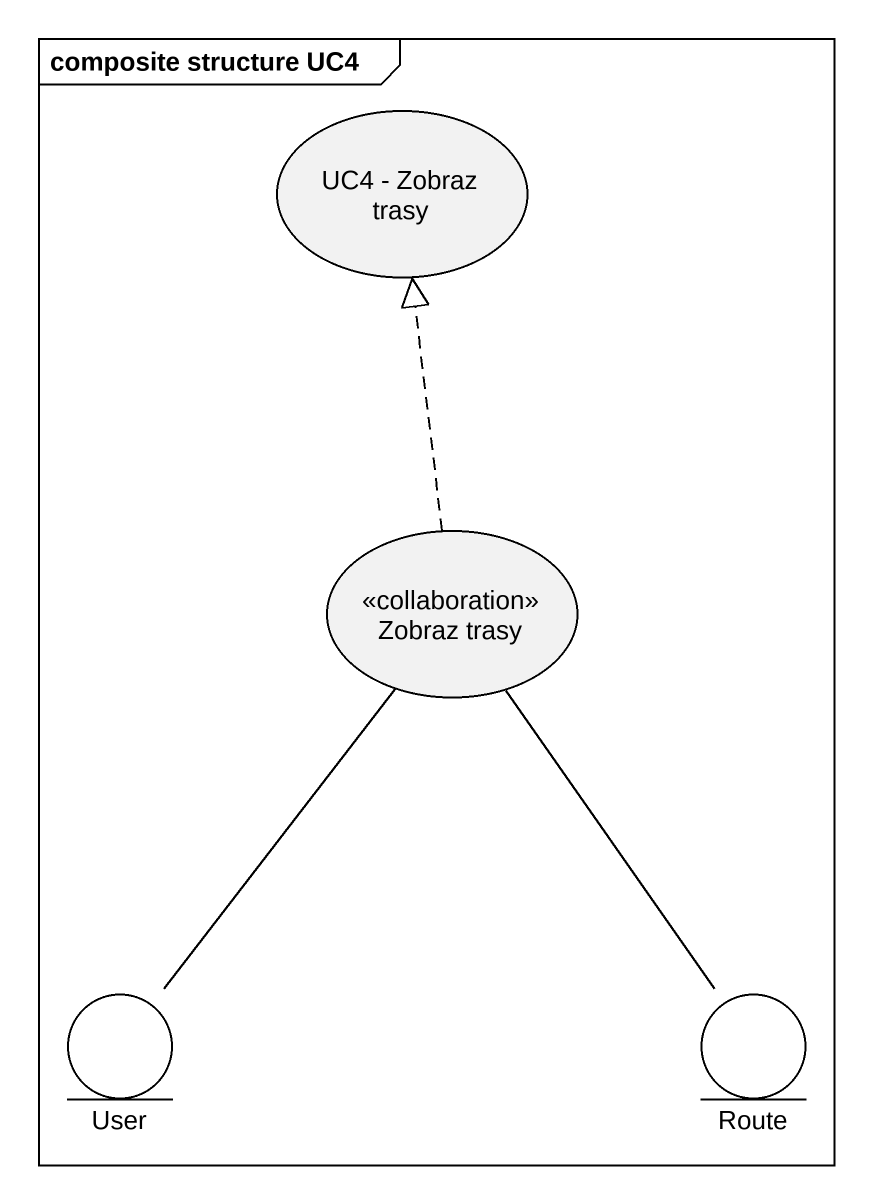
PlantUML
@startuml
mainframe composite structure UC4
usecase "UC4 - Zobraz trasy" as UC4_Zobraz_trasy
usecase "Zobraz trasy" as Zobraz_trasy <<collaboration>>
entity User
entity Route
Zobraz_trasy .up.|> UC4_Zobraz_trasy
Zobraz_trasy -- User
Zobraz_trasy -- Route
@enduml
